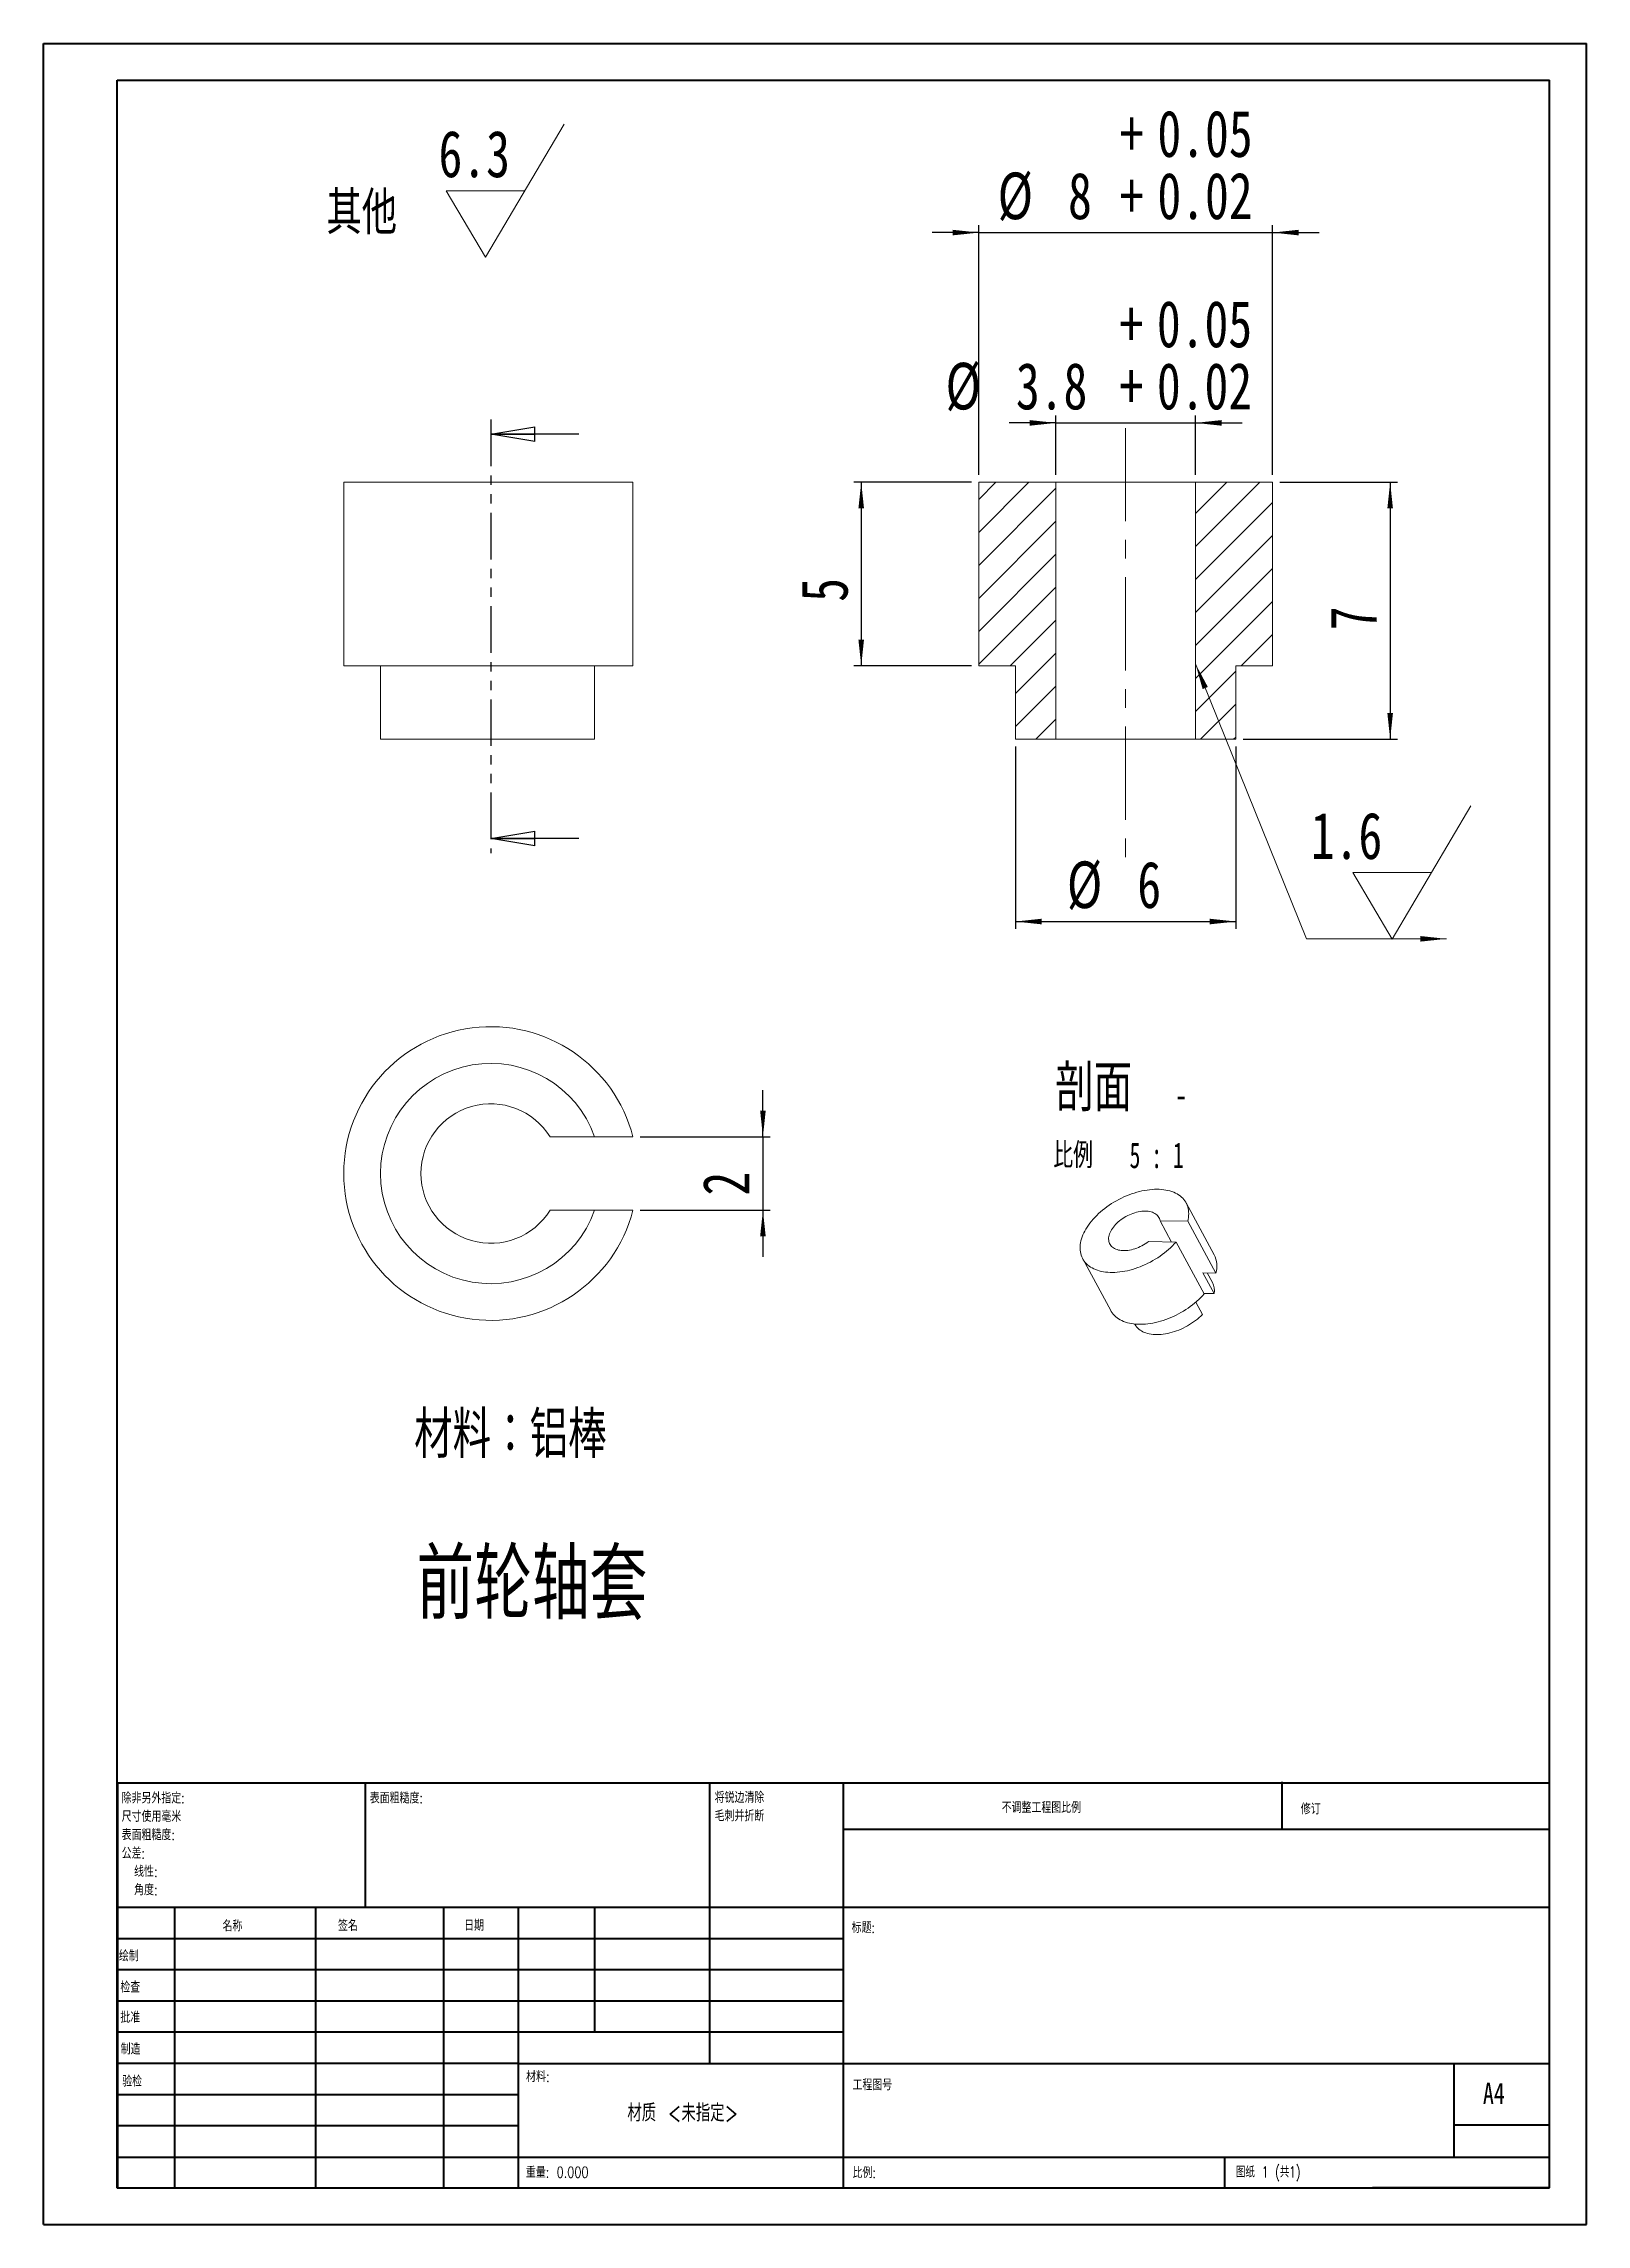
# Model space of a CAD drawing. Header units: millimetres. Extents: x 0 to 210, y 0 to 297.
import ezdxf

# ---------------------------------------------------------------- set-up
doc = ezdxf.new("R2010")
doc.units = ezdxf.units.MM
doc.linetypes.add('CENTERX2', pattern=[20.32, 12.7, -2.54, 2.54, -2.54])
doc.linetypes.add('PHANTOM', pattern=[12.7, 6.35, -1.27, 1.27, -1.27, 1.27, -1.27])
doc.layers.add('FORMAT', color=7, linetype='Continuous')
doc.styles.add('SLDTEXTSTYLE0', font='TXT', dxfattribs={"width": 0.75, "bigfont": 'bigfont'})
doc.styles.add('SLDTEXTSTYLE1', font='TXT', dxfattribs={"width": 0.75})
doc.styles.add('SLDTEXTSTYLE2', font='TXT', dxfattribs={"width": 0.694444, "bigfont": 'bigfont'})
doc.styles.add('SLDTEXTSTYLE3', font='TXT', dxfattribs={"width": 0.7})
doc.styles.add('SLDTEXTSTYLE4', font='TXT', dxfattribs={"width": 0.7, "bigfont": 'bigfont'})
doc.styles.add('SLDTEXTSTYLE5', font='TXT', dxfattribs={"width": 0.62})
doc.dimstyles.new('SLDDIMSTYLE0', dxfattribs={"dimtxt": 6.35, "dimasz": 3.556, "dimexe": 0, "dimexo": 0.0625, "dimgap": 1.5875, "dimtad": 1, "dimdec": 6, "dimlfac": 0.2, "dimrnd": 1e-09, "dimzin": 12, "dimdsep": 46, "dimtxsty": 'SLDTEXTSTYLE1', "dimsah": 1, "dimcen": 0.09, "dimadec": 0, "dimazin": 3, "dimtfac": 1, "dimtdec": 3, "dimtmove": 0, "dimatfit": 0, "dimfxl": 0, "dimfrac": 2, "dimtolj": 1, "dimtzin": 12, "dimarcsym": 0})
doc.dimstyles.new('SLDDIMSTYLE1', dxfattribs={"dimtxt": 6.35, "dimasz": 3.556, "dimexe": 0, "dimexo": 0.0625, "dimgap": 1.5875, "dimtad": 1, "dimdec": 1, "dimlfac": 0.2, "dimrnd": 1e-09, "dimzin": 12, "dimdsep": 46, "dimtxsty": 'SLDTEXTSTYLE1', "dimsah": 1, "dimcen": 0.09, "dimadec": 0, "dimazin": 3, "dimtol": 1, "dimtp": 0.05, "dimtm": -0.02, "dimtfac": 1, "dimtmove": 0, "dimatfit": 0, "dimfxl": 0, "dimfrac": 2, "dimtolj": 1, "dimarcsym": 0})
doc.dimstyles.new('SLDDIMSTYLE2', dxfattribs={"dimtxt": 6.35, "dimasz": 3.556, "dimexe": 0, "dimexo": 0.0625, "dimgap": 1.5875, "dimtad": 1, "dimdec": 6, "dimlfac": 0.2, "dimrnd": 1e-09, "dimzin": 12, "dimdsep": 46, "dimtxsty": 'SLDTEXTSTYLE1', "dimsah": 1, "dimcen": 0.09, "dimadec": 0, "dimazin": 3, "dimtol": 1, "dimtp": 0.05, "dimtm": -0.02, "dimtfac": 1, "dimtmove": 0, "dimatfit": 0, "dimfxl": 0, "dimfrac": 2, "dimtolj": 1, "dimarcsym": 0})
doc.dimstyles.new('SLDDIMSTYLE3', dxfattribs={"dimtxt": 6.35, "dimasz": 3.556, "dimexe": 0, "dimexo": 0.0625, "dimgap": 1.5875, "dimtad": 1, "dimdec": 6, "dimlfac": 0.2, "dimrnd": 1e-09, "dimzin": 12, "dimdsep": 46, "dimtxsty": 'SLDTEXTSTYLE1', "dimsah": 1, "dimcen": 0.09, "dimadec": 0, "dimazin": 3, "dimtfac": 1, "dimtdec": 3, "dimtofl": 0, "dimtmove": 0, "dimatfit": 3, "dimfxl": 0, "dimfrac": 2, "dimtolj": 1, "dimtzin": 12, "dimarcsym": 0})

# ---------------------------------------------------------------- blocks, each defined once
blk = doc.blocks.new('SW_NOTE_0')
at = {"color": 0, "linetype": 'Continuous', "lineweight": 0, "char_height": 1.5, "attachment_point": 1, "style": 'SLDTEXTSTYLE0'}
for s, insert in [('\\M+18FAB锐边\\M+190B4\\M+18F9C', (0, 1.93)), ('\\M+196D1\\M+18E68\\M+19BF3\\M+190DC\\M+19266', (0, -0.57))]:
    blk.add_mtext(s, dxfattribs=dict(at, insert=insert))
blk = doc.blocks.new('SW_NOTE_1')
at = {"color": 0, "linetype": 'Continuous', "lineweight": 0, "char_height": 1.5, "attachment_point": 1, "style": 'SLDTEXTSTYLE0'}
for s, insert in [('\\M+18F9C\\M+194F1另\\M+18A4F\\M+18E77\\M+192E8:', (0, 1.93)), ('\\M+1955C\\M+196CA\\M+19165糙\\M+19378:', (0, -3.07)), ('\\M+18EDA\\M+190A1\\M+18E67\\M+19770\\M+19F7C\\M+195C4', (0, -0.57)), ('\\M+18CF6\\M+18DB7:', (0, -5.57)), ('线\\M+190AB:', (1.69, -8.07)), ('\\M+18A70\\M+19378:', (1.69, -10.57))]:
    blk.add_mtext(s, dxfattribs=dict(at, insert=insert))
blk = doc.blocks.new('SW_SFSYMBOL_0')
at = {"color": 0, "linetype": 'Continuous', "lineweight": 0}
for p, q in [((6.38, -9.07), (17.08, 9.07)), ((6.38, -9.07), (1.03, 0)), ((11.73, 0), (1.03, 0))]:
    blk.add_line(p, q, dxfattribs=at)
at = {"color": 0, "linetype": 'Continuous', "lineweight": 0, "insert": (0, 8.19), "char_height": 6.35, "attachment_point": 1, "style": 'SLDTEXTSTYLE1'}
blk.add_mtext('6.3', dxfattribs=at)
blk = doc.blocks.new('SW_SFSYMBOL_1')
at = {"color": 0, "linetype": 'Continuous', "lineweight": 0}
for p, q in [((11.07, -9.07), (21.77, 9.07)), ((11.07, -9.07), (5.72, 0)), ((16.42, 0), (5.72, 0))]:
    blk.add_line(p, q, dxfattribs=at)
at = {"color": 0, "linetype": 'Continuous', "lineweight": 0, "insert": (0, 8.19), "char_height": 6.35, "attachment_point": 1, "style": 'SLDTEXTSTYLE1'}
blk.add_mtext('1.6', dxfattribs=at)
blk = doc.blocks.new('_CLOSED')
at = {"color": 0, "linetype": 'ByBlock', "lineweight": -2}
for p, q in [((-1, 0.166667), (0, 0)), ((-1, 0.166667), (-1, -0.166667)), ((0, 0), (-1, -0.166667)), ((0, 0), (-1, 0))]:
    blk.add_line(p, q, dxfattribs=at)
blk = doc.blocks.new('_D')
at = {"layer": 'FORMAT'}
for p, q in [((97.99, 148.33), (97.99, 154.68)), ((81.3, 148.33), (98.99, 148.33)), ((97.99, 148.33), (97.99, 138.33)), ((81.3, 138.33), (98.99, 138.33)), ((97.99, 138.33), (97.99, 131.98))]:
    blk.add_line(p, q, dxfattribs=at)
for points in [[(97.99, 148.33), (98.37, 151.89), (97.61, 151.89)], [(97.99, 138.33), (97.61, 134.78), (98.37, 134.78)]]:
    blk.add_solid(points, dxfattribs=at)
at = {"layer": 'FORMAT', "insert": (89.8, 140.34), "char_height": 6.35, "attachment_point": 1, "rotation": 90, "style": 'SLDTEXTSTYLE1'}
blk.add_mtext('2', dxfattribs=at)
blk = doc.blocks.new('_D_1')
at = {"layer": 'FORMAT'}
for p, q in [((137.87, 238.48), (137.87, 246.56)), ((156.87, 238.48), (156.87, 246.56)), ((137.87, 245.56), (131.52, 245.56)), ((137.87, 245.56), (156.87, 245.56)), ((156.87, 245.56), (163.22, 245.56))]:
    blk.add_line(p, q, dxfattribs=at)
for points in [[(137.87, 245.56), (134.31, 245.94), (134.31, 245.18)], [(156.87, 245.56), (160.42, 245.18), (160.42, 245.94)]]:
    blk.add_solid(points, dxfattribs=at)
at = {"layer": 'FORMAT', "char_height": 6.35, "attachment_point": 1, "style": 'SLDTEXTSTYLE1'}
for s, insert in [('0.05', (151.62, 262.21)), ('+', (146.5, 262.21)), ('%%c', (122.85, 253.75)), ('3.8', (132.43, 253.75)), ('+', (146.5, 253.75)), ('0.02', (151.62, 253.75))]:
    blk.add_mtext(s, dxfattribs=dict(at, insert=insert))
blk = doc.blocks.new('_D_2')
at = {"layer": 'FORMAT'}
for p, q in [((127.37, 271.48), (121.02, 271.48)), ((127.37, 238.48), (127.37, 272.48)), ((127.37, 271.48), (167.37, 271.48)), ((167.37, 238.48), (167.37, 272.48)), ((167.37, 271.48), (173.72, 271.48))]:
    blk.add_line(p, q, dxfattribs=at)
for points in [[(127.37, 271.48), (123.81, 271.86), (123.81, 271.1)], [(167.37, 271.48), (170.92, 271.1), (170.92, 271.86)]]:
    blk.add_solid(points, dxfattribs=at)
at = {"layer": 'FORMAT', "char_height": 6.35, "attachment_point": 1, "style": 'SLDTEXTSTYLE1'}
for s, insert in [('+', (146.56, 288.13)), ('0.05', (151.69, 288.13)), ('%%c', (129.94, 279.66)), ('8', (139.53, 279.66)), ('0.02', (151.69, 279.66)), ('+', (146.56, 279.66))]:
    blk.add_mtext(s, dxfattribs=dict(at, insert=insert))
blk = doc.blocks.new('_D_3')
at = {"layer": 'FORMAT'}
for p, q in [((132.37, 201.48), (132.37, 176.65)), ((162.37, 201.48), (162.37, 176.65)), ((132.37, 177.65), (162.37, 177.65))]:
    blk.add_line(p, q, dxfattribs=at)
for points in [[(132.37, 177.65), (135.92, 177.27), (135.92, 178.03)], [(162.37, 177.65), (158.81, 178.03), (158.81, 177.27)]]:
    blk.add_solid(points, dxfattribs=at)
at = {"layer": 'FORMAT', "char_height": 6.35, "attachment_point": 1, "style": 'SLDTEXTSTYLE1'}
for s, insert in [('%%c', (139.37, 185.84)), ('6', (148.95, 185.84))]:
    blk.add_mtext(s, dxfattribs=dict(at, insert=insert))
blk = doc.blocks.new('_D_4')
at = {"layer": 'FORMAT'}
for p, q in [((126.37, 237.48), (110.37, 237.48)), ((111.37, 237.48), (111.37, 212.48)), ((126.37, 212.48), (110.37, 212.48))]:
    blk.add_line(p, q, dxfattribs=at)
for points in [[(111.37, 237.48), (110.99, 233.92), (111.75, 233.92)], [(111.37, 212.48), (111.75, 216.03), (110.99, 216.03)]]:
    blk.add_solid(points, dxfattribs=at)
at = {"layer": 'FORMAT', "insert": (103.18, 221.19), "char_height": 6.35, "attachment_point": 1, "rotation": 90, "style": 'SLDTEXTSTYLE1'}
blk.add_mtext('5', dxfattribs=at)
blk = doc.blocks.new('_D_5')
at = {"layer": 'FORMAT'}
for p, q in [((168.37, 237.48), (184.37, 237.48)), ((183.37, 237.48), (183.37, 202.48)), ((163.37, 202.48), (184.37, 202.48))]:
    blk.add_line(p, q, dxfattribs=at)
for points in [[(183.37, 237.48), (182.99, 233.92), (183.75, 233.92)], [(183.37, 202.48), (183.75, 206.03), (182.99, 206.03)]]:
    blk.add_solid(points, dxfattribs=at)
at = {"layer": 'FORMAT', "insert": (175.18, 217.33), "char_height": 6.35, "attachment_point": 1, "rotation": 90, "style": 'SLDTEXTSTYLE1'}
blk.add_mtext('7', dxfattribs=at)
blk = doc.blocks.new('SW_NOTE_2')
at = {"layer": 'FORMAT', "color": 0, "attachment_point": 2}
for s, insert, char_height, style in [('\\M+19655\\M+196CA', (8.33, 8.19), 6.35, 'SLDTEXTSTYLE0'), ('-', (20.26, 5.8), 3.5, 'SLDTEXTSTYLE3'), ('\\M+194E4\\M+197E1', (5.54, -2.41), 3.5, 'SLDTEXTSTYLE4'), ('5 : 1', (16.91, -2.41), 3.5, 'SLDTEXTSTYLE5')]:
    blk.add_mtext(s, dxfattribs=dict(at, insert=insert, char_height=char_height, style=style))

msp = doc.modelspace()

# ---------------------------------------------------------------- hatches: boundary and pattern name
at = {"linetype": 'Continuous', "lineweight": 0}
h = msp.add_hatch(dxfattribs=at)
h.set_pattern_fill('ANSI31', style=0)
h.paths.add_polyline_path([(127.3672243, 212.4773164), (132.3672243, 212.4773164), (132.3672243, 202.4773164), (137.8672243, 202.4773164), (137.8672243, 237.4773164), (127.3672243, 237.4773164)], flags=0)
h = msp.add_hatch(dxfattribs=at)
h.set_pattern_fill('ANSI31', style=0)
h.paths.add_polyline_path([(162.3672243, 212.4773164), (167.3672243, 212.4773164), (167.3672243, 237.4773164), (156.8672243, 237.4773164), (156.8672243, 202.4773164), (162.3672243, 202.4773164)], flags=0)

# ---------------------------------------------------------------- linework, layer by layer
at = {"color": 7, "linetype": 'Continuous', "lineweight": 40}
for p, q in [((0.0788436, 0.2147802), (0.0788436, 297.2147802)), ((0.0788436, 297.2147802), (210.0788436, 297.2147802)), ((210.0788436, 0.2147802), (210.0788436, 297.2147802)), ((210.0788436, 292.2147802), (210.0788436, 297.2147802)), ((10.0788436, 292.2147802), (205.0788436, 292.2147802)), ((10.0788436, 5.2147802), (10.0788436, 292.2147802)), ((205.0788436, 5.2147802), (205.0788436, 292.2147802)), ((10.1108209, 60.3709273), (205.0788436, 60.3709273)), ((10.1108209, 60.3709273), (10.1108209, 5.1209273)), ((43.9108209, 43.3709273), (43.9108209, 60.3709273)), ((90.7108209, 60.3709273), (90.7108209, 22.1209273)), ((108.9108209, 60.3709273), (108.9108209, 5.1209273)), ((168.6788436, 54.0897802), (168.6788436, 60.4647802)), ((205.0788436, 53.9959273), (108.9108209, 53.9959273)), ((205.0788436, 43.3709273), (10.1108209, 43.3709273)), ((17.9108209, 43.3709273), (17.9108209, 5.1209273)), ((37.1017733, 43.3709273), (37.1017733, 5.1209273)), ((54.5097471, 43.3709273), (54.5097471, 5.1209273)), ((64.7108209, 5.1209273), (64.7108209, 43.3709273)), ((75.1108209, 26.3709273), (75.1108209, 43.3709273)), ((108.9108209, 39.1209273), (10.1108209, 39.1209273)), ((108.9108209, 34.8709273), (10.1108209, 34.8709273)), ((108.9108209, 30.6209273), (10.1108209, 30.6209273)), ((108.9108209, 26.3709273), (10.1108209, 26.3709273)), ((64.7108209, 22.1209273), (10.1108209, 22.1209273)), ((64.7108209, 22.1209273), (205.0788436, 22.1209273)), ((192.0788436, 9.4647802), (192.0788436, 22.2147802)), ((64.7108209, 17.8708553), (10.1108209, 17.8708553)), ((64.7108209, 13.6209273), (10.1108209, 13.6209273)), ((205.0788436, 13.7147802), (192.0788436, 13.7147802)), ((10.1108209, 9.3709273), (205.0788436, 9.3709273)), ((160.8788436, 5.2147802), (160.8788436, 9.4647802)), ((10.0788436, 5.2147802), (205.0788436, 5.2147802)), ((205.0788436, 5.2147802), (180.9883118, 5.2147802)), ((0.0788436, 0.2147802), (210.0788436, 0.2147802))]:
    msp.add_line(p, q, dxfattribs=at)
at = {"color": 7, "linetype": 'PHANTOM', "lineweight": 30}
msp.add_line((60.9338702, 246.0104952), (60.9338702, 186.9620173), dxfattribs=at)
at = {"color": 7, "linetype": 'Continuous', "lineweight": 30}
for p, q in [((72.9338702, 244.0104952), (60.9338702, 244.0104952)), ((72.9338702, 188.9620173), (60.9338702, 188.9620173))]:
    msp.add_line(p, q, dxfattribs=at)
at = {"color": 7, "linetype": 'Continuous', "lineweight": 15}
for p, q in [((40.9338693, 237.4773164), (40.9338693, 212.4773169)), ((80.2987872, 237.4773164), (40.9338693, 237.4773164)), ((80.2987872, 212.4773169), (80.2987872, 237.4773164)), ((127.3672234, 237.4773164), (127.3672234, 212.4773169)), ((137.8672242, 237.4773164), (127.3672234, 237.4773164)), ((137.8672242, 202.4773153), (137.8672242, 237.4773164)), ((137.8672242, 237.4773164), (156.8672245, 237.4773164)), ((156.8672245, 237.4773164), (156.8672245, 202.4773153)), ((167.3672253, 237.4773164), (156.8672245, 237.4773164)), ((167.3672253, 212.4773169), (167.3672253, 237.4773164)), ((80.2987872, 212.4773169), (40.9338693, 212.4773169)), ((45.9338701, 212.4773169), (45.9338701, 202.4773153)), ((75.0760059, 202.4773153), (75.0760059, 212.4773169)), ((132.3672242, 212.4773169), (127.3672234, 212.4773169)), ((132.3672242, 212.4773169), (132.3672242, 202.4773153)), ((162.3672245, 202.4773153), (162.3672245, 212.4773169)), ((167.3672253, 212.4773169), (162.3672245, 212.4773169)), ((75.0760059, 202.4773153), (45.9338701, 202.4773153)), ((137.8672242, 202.4773153), (132.3672242, 202.4773153)), ((137.8672242, 202.4773153), (156.8672245, 202.4773153)), ((162.3672245, 202.4773153), (156.8672245, 202.4773153)), ((69.0116174, 148.3323674), (75.0760059, 148.3323674)), ((75.0760059, 148.3323674), (80.2987872, 148.3323674)), ((69.0116174, 138.3323669), (75.0760059, 138.3323669)), ((75.0760059, 138.3323669), (80.2987872, 138.3323669)), ((155.8137214, 136.8266516), (152.0477271, 136.8922492)), ((152.0477271, 136.8922492), (153.6103082, 134.0046585)), ((159.4125811, 132.271254), (155.5926995, 139.3302503)), ((159.633603, 129.7676553), (155.8137214, 136.8266516)), ((154.222197, 133.9940002), (150.4562026, 134.0595978)), ((158.0420785, 126.9350038), (154.222197, 133.9940002)), ((141.5209062, 131.7154874), (145.3407878, 124.656491)), ((157.891008, 129.7980085), (159.633603, 129.7676553)), ((159.418961, 126.9744094), (157.891008, 129.7980085)), ((159.1815602, 128.4958097), (158.4824676, 129.7877063)), ((157.8274365, 124.141758), (156.9177303, 125.8228605)), ((158.0074502, 126.9989956), (159.418961, 126.9744094)), ((148.6019098, 122.8324231), (148.6277145, 122.7847371))]:
    msp.add_line(p, q, dxfattribs=at)
at = {"color": 7, "linetype": 'Continuous', "lineweight": 0}
for p, q in [((156.8672243, 212.7507042), (171.9892993, 175.2952333)), ((171.9892993, 175.2952333), (191.019069, 175.2952333))]:
    msp.add_line(p, q, dxfattribs=at)
at = {"color": 7, "linetype": 'Continuous', "lineweight": 15, "flags": 128}
for points in [[(154.222197, 133.9940002), (153.9889987, 133.7352979), (153.7434166, 133.4806709), (153.4860108, 133.2306992), (153.217368, 132.9859531), (152.9381007, 132.7469903), (152.648845, 132.5143555), (152.3502609, 132.2885793), (152.043029, 132.0701763), (151.7278495, 131.8596445), (151.4054411, 131.6574634), (151.0765387, 131.4640946), (150.7418918, 131.2799784), (150.4022638, 131.1055344), (150.0584286, 130.9411608), (149.7111703, 130.7872319), (149.3612806, 130.644099), (149.0095566, 130.5120881), (148.6568004, 130.3915), (148.3038164, 130.28261), (147.9514092, 130.1856662), (147.6003819, 130.1008896), (147.2515351, 130.0284732), (146.9056639, 129.9685825), (146.5635569, 129.9213541), (146.2259936, 129.8868946), (145.893744, 129.865284), (145.5675654, 129.856571), (145.2482013, 129.8607752), (144.9363797, 129.8778873), (144.6328113, 129.9078676), (144.3381886, 129.9506488), (144.0531833, 130.0061332), (143.7784445, 130.0741937), (143.514599, 130.1546759), (143.2622481, 130.2473953), (143.0219673, 130.3521417), (142.7943039, 130.4686752), (142.5797775, 130.5967312), (142.3788764, 130.7360168), (142.1920596, 130.8862152), (142.0197521, 131.0469838), (141.8623472, 131.2179557), (141.7202036, 131.3987417), (141.5936451, 131.5889294), (141.4829607, 131.7880854), (141.3884021, 131.9957552), (141.3101854, 132.211466), (141.248489, 132.4347258), (141.2034529, 132.6650254), (141.1751802, 132.90184), (141.1637356, 133.1446298), (141.1691446, 133.3928411), (141.1913953, 133.6459084), (141.2304365, 133.9032546), (141.2861801, 134.1642928), (141.3584982, 134.4284283), (141.4472257, 134.6950588), (141.5521612, 134.9635763), (141.6730652, 135.233369), (141.8096625, 135.5038215), (141.9616406, 135.7743175), (142.128653, 136.0442403), (142.3103203, 136.3129746), (142.5062275, 136.5799076), (142.7159286, 136.8444308), (142.9389446, 137.1059415), (143.1747672, 137.363843), (143.4228599, 137.6175479), (143.682656, 137.8664774), (143.9535637, 138.1100642), (144.2349651, 138.3477531), (144.5262191, 138.579002), (144.8266618, 138.803284), (145.1356078, 139.0200878), (145.4523534, 139.228919), (145.7761759, 139.4293012), (146.1063374, 139.6207784), (146.4420853, 139.8029134), (146.7826541, 139.9752914), (147.1272671, 140.137519), (147.4751393, 140.2892269), (147.8254771, 140.430069), (148.1774823, 140.5597238), (148.5303524, 140.6778966), (148.8832825, 140.7843172), (149.2354685, 140.8787437), (149.5861071, 140.9609601), (149.9343996, 141.0307798), (150.2795513, 141.0880428), (150.6207759, 141.1326193), (150.9572951, 141.164407), (151.2883417, 141.1833333), (151.6131616, 141.1893562), (151.9310138, 141.1824611), (152.241174, 141.162664), (152.5429351, 141.13001), (152.8356086, 141.0845729), (153.1185281, 141.0264575), (153.3910482, 140.9557954), (153.6525477, 140.8727478), (153.9024307, 140.7775042), (154.1401272, 140.6702818), (154.3650953, 140.5513248), (154.5768225, 140.4209044), (154.7748259, 140.279318), (154.958654, 140.1268887), (155.1278878, 139.9639632), (155.2821419, 139.7909137), (155.421064, 139.6081342), (155.5443382, 139.4160418), (155.6516828, 139.2150742), (155.742853, 139.0056893), (155.8176415, 138.7883649), (155.8758774, 138.563596), (155.9174282, 138.3318952), (155.9421991, 138.0937906), (155.9501333, 137.8498252), (155.9412133, 137.6005551), (155.915459, 137.3465485), (155.8729296, 137.0883845), (155.8137214, 136.8266516)], [(150.4562026, 134.0595978), (150.2480425, 133.9073362), (150.0318343, 133.7627621), (149.8086075, 133.6265634), (149.5794238, 133.4993883), (149.3453741, 133.3818419), (149.1075719, 133.2744836), (148.8671489, 133.1778241), (148.6252492, 133.0923236), (148.3830237, 133.0183887), (148.1416252, 132.9563716), (147.9022023, 132.9065669), (147.6658943, 132.8692119), (147.4338256, 132.8444842), (147.2071007, 132.8325018), (146.9867982, 132.8333212), (146.7739667, 132.846939), (146.5696187, 132.87329), (146.3747267, 132.9122492), (146.1902181, 132.9636309), (146.0169709, 133.0271907), (145.8558095, 133.1026263), (145.7075007, 133.1895784), (145.5727502, 133.2876335), (145.4521995, 133.396325), (145.3464218, 133.5151355), (145.2559207, 133.6435), (145.181127, 133.7808072), (145.1223963, 133.9264042), (145.0800081, 134.0795979), (145.0541641, 134.2396592), (145.0449876, 134.4058269), (145.052522, 134.5773099), (145.0767314, 134.7532923), (145.1175007, 134.9329369), (145.1746359, 135.1153885), (145.2478653, 135.2997792), (145.3368399, 135.4852314), (145.4411368, 135.6708627), (145.5602597, 135.8557898), (145.6936414, 136.0391327), (145.8406475, 136.220019), (146.0005784, 136.3975879), (146.1726731, 136.5709944), (146.3561126, 136.7394134), (146.5500241, 136.9020436), (146.7534848, 137.0581109), (146.9655268, 137.2068728), (147.1851407, 137.3476215), (147.4112814, 137.4796869), (147.6428734, 137.602441), (147.8788141, 137.7152993), (148.117981, 137.8177251), (148.3592363, 137.9092308), (148.6014314, 137.989381), (148.8434143, 138.0577945), (149.0840334, 138.1141454), (149.3221436, 138.1581657), (149.556612, 138.1896462), (149.7863227, 138.2084365), (150.0101829, 138.2144479), (150.227127, 138.2076512), (150.4361231, 138.1880792), (150.6361763, 138.1558246), (150.8263349, 138.1110413), (151.0056939, 138.0539421), (151.1734, 137.984799), (151.328655, 137.9039406), (151.4707202, 137.8117521), (151.5989194, 137.7086718), (151.712643, 137.5951905), (151.8113493, 137.471848), (151.894569, 137.3392313), (151.9619058, 137.1979715), (152.0130398, 137.0487407), (152.0477271, 136.8922492)], [(158.0420785, 126.9350038), (157.8088803, 126.6763016), (157.5632982, 126.4216745), (157.3058924, 126.1717028), (157.0372496, 125.9269567), (156.7579823, 125.6879939), (156.4687266, 125.4553591), (156.1701425, 125.2295829), (155.8629106, 125.0111799), (155.5477311, 124.8006481), (155.2253227, 124.5984671), (154.8964203, 124.4050982), (154.5617734, 124.220982), (154.2221454, 124.0465381), (153.8783101, 123.8821645), (153.5310518, 123.7282355), (153.1811621, 123.5851027), (152.8294381, 123.4530917), (152.476682, 123.3325037), (152.1236979, 123.2236136), (151.7712908, 123.1266699), (151.4202635, 123.0418932), (151.0714167, 122.9694769), (150.7255455, 122.9095861), (150.3834385, 122.8623577), (150.0458752, 122.8278983), (149.7136256, 122.8062877), (149.387447, 122.7975746), (149.0680828, 122.8017788), (148.7562613, 122.8188909), (148.4526929, 122.8488712), (148.1580702, 122.8916524), (147.8730648, 122.9471369), (147.5983261, 123.0151974), (147.3344806, 123.0956795), (147.0821297, 123.188399), (146.8418489, 123.2931453), (146.6141855, 123.4096789), (146.3996591, 123.5377349), (146.198758, 123.6770204), (146.0119412, 123.8272188), (145.8396337, 123.9879874), (145.6822288, 124.1589593), (145.5400851, 124.3397454), (145.4135267, 124.5299331), (145.3407878, 124.656491)], [(157.8274365, 124.141758), (157.6063301, 123.9256513), (157.3740546, 123.714718), (157.1313112, 123.5095944), (156.8788321, 123.3108998), (156.6173787, 123.1192333), (156.347741, 122.9351735), (156.0707313, 122.7592758), (155.7871863, 122.5920705), (155.4979607, 122.4340625), (155.2039283, 122.2857287), (154.9059751, 122.1475159), (154.6050008, 122.0198419), (154.3019134, 121.9030916), (153.9976272, 121.7976176), (153.6930607, 121.7037375), (153.3891321, 121.6217348), (153.0867593, 121.5518572), (152.7868542, 121.4943155), (152.4903215, 121.4492829), (152.1980564, 121.4168958), (151.9109403, 121.3972516), (151.6298398, 121.3904096), (151.3556028, 121.3963905), (151.0890569, 121.4151761), (150.8310064, 121.4467101), (150.5822298, 121.4908972), (150.3434776, 121.5476039), (150.1154703, 121.6166588), (149.898896, 121.6978544), (149.694408, 121.7909452), (149.5026231, 121.8956503), (149.3241205, 122.0116539), (149.1594381, 122.138606), (149.0090733, 122.2761232), (148.8734796, 122.423791), (148.7530663, 122.5811639), (148.6481964, 122.7477667), (148.6277145, 122.7847371)]]:
    msp.add_lwpolyline(points, dxfattribs=at)
at = {"color": 7, "linetype": 'Continuous', "lineweight": 15}
for centre, radius, start, end in [((60.9338702, 143.3323672), 20, 14.477512186, 345.522487814), ((60.9338702, 143.3323672), 15, 19.471220634, 340.528779366), ((60.9338702, 143.3323672), 9.5, 31.756863859, 328.243136141), ((156.3410012, 130.7385343), 3.4327588, 343.5709615, 26.51921635), ((157.032312, 127.3812167), 2.4210712, 350.326828401, 27.411104733)]:
    msp.add_arc(centre, radius, start, end, dxfattribs=at)
at = {"color": 7, "linetype": 'Continuous', "lineweight": 0}
for points in [[(156.8672243, 212.7507042), (157.8452063, 209.3106681), (158.5517919, 209.5959413)], [(191.019069, 175.2952333), (187.463069, 175.6762333), (187.463069, 174.9142333)]]:
    msp.add_solid(points, dxfattribs=at)
at = {"layer": 'FORMAT', "linetype": 'CENTERX2', "lineweight": 15}
msp.add_line((147.3672243, 244.8567954), (147.3672243, 185.0025931), dxfattribs=at)

# ---------------------------------------------------------------- block references
at = {"color": 7, "linetype": 'Continuous', "lineweight": 0}
for name, p in [('SW_SFSYMBOL_0', (53.8331784, 277.1845616)), ('SW_SFSYMBOL_1', (172.5783934, 184.3305234)), ('SW_NOTE_1', (10.7044897, 57.1082971)), ('SW_NOTE_0', (91.4200366, 57.1904169))]:
    msp.add_blockref(name, p, dxfattribs=at)
at = {"color": 7, "linetype": 'Continuous', "lineweight": 30, "xscale": 6, "yscale": 6, "rotation": 180.0000000000004}
for p in [(60.9338702, 244.0104952), (60.9338702, 188.9620173)]:
    msp.add_blockref('_CLOSED', p, dxfattribs=at)
at = {"layer": 'FORMAT'}
msp.add_blockref('SW_NOTE_2', (134.6766722, 149.9774972), dxfattribs=at)

# ---------------------------------------------------------------- texts
at = {"color": 7, "linetype": 'Continuous', "lineweight": 0}
for s, insert, char_height, attachment_point, style in [('\\M+191B4\\M+191BC', (38.5792416, 277.068743), 5.820833333, 1, 'SLDTEXTSTYLE0'), ('\\M+18DDE\\M+197BF\\M+18146铝\\M+1965F', (50.5152983, 110.9506517), 6.35, 1, 'SLDTEXTSTYLE0'), ('\\M+1955C\\M+196CA\\M+19165糙\\M+19378:', (44.4821131, 59.0401993), 1.5, 1, 'SLDTEXTSTYLE0'), ('\\M+19573调\\M+190AE\\M+18D48\\M+192F6图\\M+194E4\\M+197E1', (130.4934841, 57.7477737), 1.5, 1, 'SLDTEXTSTYLE0'), ('\\M+18F43订', (171.2064253, 57.5496888), 1.5, 1, 'SLDTEXTSTYLE0'), ('\\M+196BC\\M+18FCC', (24.4330601, 41.6224099), 1.5, 1, 'SLDTEXTSTYLE0'), ('签\\M+196BC', (40.1444085, 41.6826836), 1.5, 1, 'SLDTEXTSTYLE0'), ('\\M+193FA\\M+18AFA', (57.3255229, 41.6971065), 1.5, 1, 'SLDTEXTSTYLE0'), ('标题:', (110.0670078, 41.3992615), 1.5, 1, 'SLDTEXTSTYLE0'), ('绘\\M+190A7', (10.3229702, 37.5506421), 1.5, 1, 'SLDTEXTSTYLE0'), ('检查', (10.5212898, 33.2753344), 1.5, 1, 'SLDTEXTSTYLE0'), ('\\M+194E1\\M+18F79', (10.5125433, 29.1852233), 1.5, 1, 'SLDTEXTSTYLE0'), ('\\M+190A7\\M+191A2', (10.5660074, 24.8546319), 1.5, 1, 'SLDTEXTSTYLE0'), ('\\M+18DDE\\M+197BF:', (65.7566832, 21.1069835), 1.5, 1, 'SLDTEXTSTYLE0'), ('验检', (10.7798638, 20.4705765), 1.5, 1, 'SLDTEXTSTYLE0'), ('\\M+18D48\\M+192F6图\\M+18D86', (110.184787, 19.9895651), 1.5, 1, 'SLDTEXTSTYLE0'), ('A4', (195.9998284, 19.5152247), 2.91041667, 1, 'SLDTEXTSTYLE1'), ('\\M+18DDE质 <\\M+196A2\\M+18E77\\M+192E8>', (87.0773183, 16.6064931), 2.38125, 2, 'SLDTEXTSTYLE0'), ('\\M+18F64\\M+197CA: 0.000', (65.728632, 8.0702392), 1.4986, 1, 'SLDTEXTSTYLE0'), ('\\M+194E4\\M+197E1:', (110.184787, 8.0210145), 1.5, 1, 'SLDTEXTSTYLE0'), ('图纸 1 (\\M+18BA41)', (162.357138, 8.1148674), 1.5, 1, 'SLDTEXTSTYLE2')]:
    msp.add_mtext(s, dxfattribs=dict(at, insert=insert, char_height=char_height, attachment_point=attachment_point, style=style))
at = {"layer": 'FORMAT', "insert": (50.8277409, 92.1635424), "char_height": 9.525, "attachment_point": 1, "style": 'SLDTEXTSTYLE0'}
msp.add_mtext('\\M+1914F轮轴\\M+19385', dxfattribs=at)

# ---------------------------------------------------------------- dimensions: what is measured, and where the dimension line sits
at = {"layer": 'FORMAT'}
for base, p1, p2, dimstyle, picture, middle in [((167.3672243, 271.4773164), (127.3672243, 237.4773164), (167.3672243, 237.4773164), 'SLDDIMSTYLE2', '_D_2', (149.0231479, 271.4773164)), ((156.8672243, 245.5595775), (137.8672243, 237.4773164), (156.8672243, 237.4773164), 'SLDDIMSTYLE1', '_D_1', (145.4422651, 245.5595775)), ((162.3672243, 177.6538968), (132.3672243, 202.4773164), (162.3672243, 202.4773164), 'SLDDIMSTYLE3', '_D_3', (146.5077136, 177.6538968))]:
    dim = msp.add_linear_dim(base=base, p1=p1, p2=p2, text='%%c<>', dimstyle=dimstyle, dxfattribs=at)
    dim.commit()
    dim.dimension.update_dxf_attribs({"geometry": picture, "text_midpoint": middle, "dimtype": 160})
for base, p1, p2, dimstyle, picture, middle in [((111.3672243, 212.4773164), (127.3672243, 237.4773164), (127.3672243, 212.4773164), 'SLDDIMSTYLE3', '_D_4', (111.3672243, 223.5402622)), ((183.3672243, 202.4773164), (167.3672243, 237.4773164), (162.3672243, 202.4773164), 'SLDDIMSTYLE3', '_D_5', (183.3672243, 219.6791496)), ((97.9876982, 138.3323672), (80.298787, 148.3323672), (80.298787, 138.3323672), 'SLDDIMSTYLE0', '_D', (97.9876982, 142.6878393))]:
    dim = msp.add_linear_dim(base=base, p1=p1, p2=p2, angle=90, dimstyle=dimstyle, dxfattribs=at)
    dim.commit()
    dim.dimension.update_dxf_attribs({"geometry": picture, "text_midpoint": middle, "dimtype": 160})

doc.saveas('drawing.dxf')
